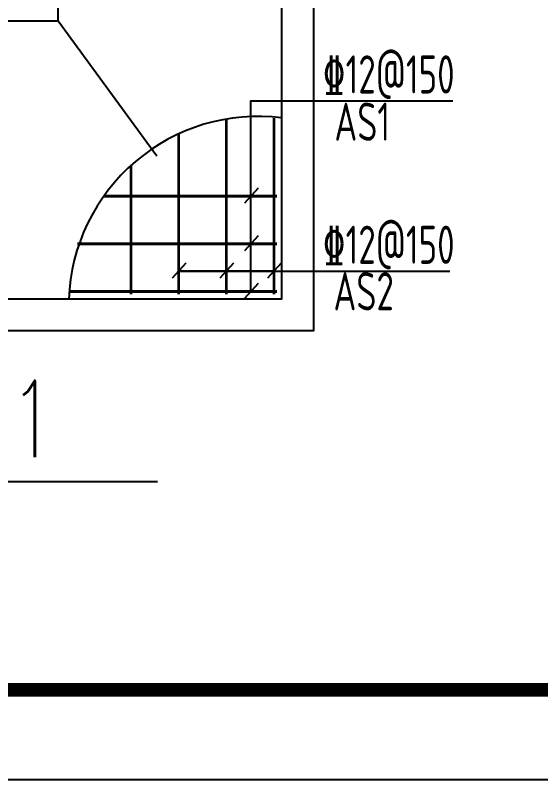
# Model space of a CAD drawing. Extents: x 180850 to 1399066, y 48356 to 327880.
# Drawn here: x 405949 to 414220, y 136382 to 148400 of the extents above; entities that cross this region are included whole.
import ezdxf
from ezdxf.enums import TextEntityAlignment as Align

# ---------------------------------------------------------------- set-up
doc = ezdxf.new("R2010")
doc.units = 0
doc.header["$LTSCALE"] = 1000
for name, color, linetype in [('BASE_DE', 7, 'Continuous'), ('NUM', 7, 'Continuous'), ('PUB_TITLE', 4, 'Continuous'), ('REIN', 1, 'Continuous'), ('TEXT', 7, 'Continuous'), ('YCX', 90, 'Continuous'), ('承台', 2, 'Continuous')]:
    doc.layers.add(name, color=color, linetype=linetype)
doc.styles.add('_TCH_DIM_T3', font='SIMPLEX', dxfattribs={"width": 0.705882, "bigfont": 'GBCBIG'})
doc.styles.add('TSSD_Norm', font='tssdeng.shx', dxfattribs={"bigfont": 'hztxt.shx'})

msp = doc.modelspace()

# ---------------------------------------------------------------- linework, layer by layer
at = {"layer": 'BASE_DE'}
msp.add_arc((409770.89, 143828.3), 2981.88, 82.870146, 177.908556, dxfattribs=at)
at = {"layer": 'PUB_TITLE'}
msp.add_lwpolyline([(306908.52, 220381.89), (425837.69, 220381.89), (425837.69, 136381.97), (306908.52, 136381.97)], close=True, dxfattribs=at)
at = {"layer": 'PUB_TITLE', "const_width": 212.12}
msp.add_lwpolyline([(310443.87, 137796.11), (310443.87, 218967.75), (424423.55, 218967.75), (424423.55, 137796.11)], close=True, dxfattribs=at)
at = {"layer": 'REIN', "const_width": 45}
for points in [[(409271, 144012.12), (409271, 146767.98)], [(410021, 144012.12), (410021, 146784.59)], [(408521, 144012.12), (408521, 146535.58)], [(407771, 144012.12), (407771, 146040.09)], [(410066, 145557.12), (407341.33, 145557.12)], [(410066, 144807.12), (406927.04, 144807.12)], [(410066, 144057.12), (406793.53, 144057.12)]]:
    msp.add_lwpolyline(points, dxfattribs=at)
at = {"layer": 'YCX'}
for p, q in [((409561.5, 145450.38), (409775.2, 145686.68)), ((409561.5, 144700.38), (409775.2, 144936.68)), ((408424.47, 144272.63), (408638.17, 144508.92)), ((409174.47, 144272.63), (409388.17, 144508.92)), ((409924.47, 144272.63), (410138.17, 144508.92)), ((409561.5, 143950.38), (409775.2, 144186.68))]:
    msp.add_line(p, q, dxfattribs=at)
for points in [[(409658.03, 144057.12), (409658.03, 145557.12), (409658.03, 147057.12), (412837.09, 147057.12)], [(410021, 144379.36), (408521, 144379.36), (412787.59, 144379.36)]]:
    msp.add_lwpolyline(points, dxfattribs=at)
at = {"layer": '承台'}
for p, q in [((406626, 148313), (408177.47, 146192.49)), ((402137.54, 141072.75), (408187.46, 141072.75))]:
    msp.add_line(p, q, dxfattribs=at)
for points in [[(399641, 156437.12), (410641, 156437.12), (410641, 143437.12), (399641, 143437.12)], [(400141, 155937.12), (410141, 155937.12), (410141, 143937.12), (400141, 143937.12)], [(403626, 148313), (406626, 148313), (406626, 151563), (403626, 151563)]]:
    msp.add_lwpolyline(points, close=True, dxfattribs=at)

# ---------------------------------------------------------------- texts
at = {"layer": 'NUM', "style": '_TCH_DIM_T3', "width": 0.705882}
msp.add_text('JC-1', height=1200, dxfattribs=at).set_placement((403567.96, 141454.5))
at = {"layer": 'TEXT', "style": 'TSSD_Norm', "width": 0.7}
for s, height, p in [('%%13212@150', 599.9985, (412864.49, 147169.62)), ('AS1', 599.998, (411849.23, 146426.68)), ('%%13212@150', 599.9985, (412864.49, 144491.86))]:
    msp.add_text(s, height=height, dxfattribs=at).set_placement(p, align=Align.RIGHT)
msp.add_text('AS2', height=599.998, dxfattribs=at).set_placement((410957, 143760.68))

doc.saveas('drawing.dxf')
